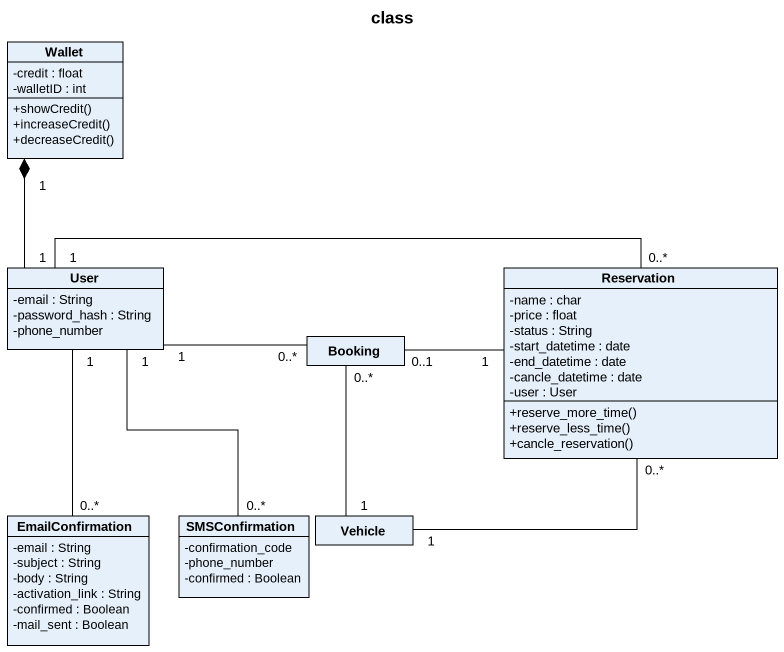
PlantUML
@startuml
title class
hide circle
hide empty members
skinparam classAttributeIconSize 0
class Wallet {
  -credit : float
  -walletID : int
  +showCredit()
  +increaseCredit()
  +decreaseCredit()
}
class User {
  -email : String
  -password_hash : String
  -phone_number
}
class Reservation {
  -name : char
  -price : float
  -status : String
  -start_datetime : date
  -end_datetime : date
  -cancle_datetime : date
  -user : User
  +reserve_more_time()
  +reserve_less_time()
  +cancle_reservation()
}
class Booking
class EmailConfirmation {
  -email : String
  -subject : String
  -body : String
  -activation_link : String
  -confirmed : Boolean
  -mail_sent : Boolean
}
class SMSConfirmation {
  -confirmation_code
  -phone_number
  -confirmed : Boolean
}
class Vehicle
Wallet "1" *-- "1" User
User "1" -right- "0..*" Reservation
User "1" -right- "0..*" Booking
User "1" -- "0..*" EmailConfirmation
Booking "0..1" -right- "1" Reservation
SMSConfirmation "0..*" -up- "1" User
Vehicle "1" -up- "0..*" Reservation
Vehicle "1" -up- "0..*" Booking
@enduml
